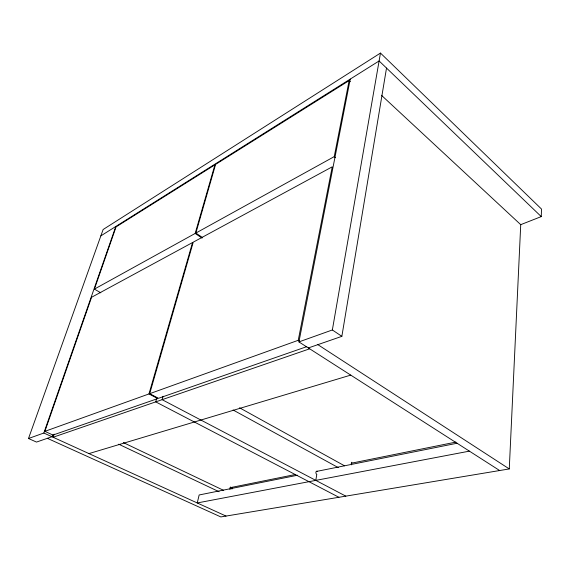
<?xml version="1.0" encoding="UTF-8"?>
<svg xmlns="http://www.w3.org/2000/svg" width="570" height="570" viewBox="0 0 570 570"><rect width="100%" height="100%" fill="white"/><g stroke="black" fill="none" stroke-linecap="round" stroke-linejoin="round"><path stroke-width="0.85" d="M520.588 224.715L541.258 216.6L541.5 209.055L380.475 53.067L103.127 229.511L28.5 438.501L36.494 442.078L51.956 436.72L52.533 435.038M47.367 438.316L220.846 516.933L509.267 468.932L520.731 224.658L381.487 95.304M351.405 464.864L351.79 462.227M315.794 480.382L316.806 474.375A1.689 1.154 78.6 0 1 315.915 472.209A1.689 1.154 78.6 0 1 317.326 471.262M308.349 347.949L341.858 336.343L386.517 68.072M350.244 79.095L298.922 341.907L332.353 329.966L380.475 53.067M149.696 393.685L298.238 340.297L332.239 166.818L193.244 242.165L149.696 393.685L158.503 398.302L306.81 346.631M202.072 237.255L195.866 233.059L334.234 156.629L349.139 80.577L350.372 81.702M231.926 489.11L232.311 487.371M229.938 489.552L230.508 486.951M163.077 396.236L162.122 399.67L345.798 496.135M156.686 398.451L155.724 401.871L338.915 497.282M148.97 393.941L192.553 242.542L91.556 297.291L44.88 431.355L52.996 435.06L157.769 398.558L148.97 393.941L44.88 431.355M94.406 289.104L195.168 233.444L214.918 164.83L116.066 226.888L94.406 289.104L100.797 292.823M195.866 233.059L215.595 164.409L349.139 80.577M54.171 434.133L53.11 437.247L309.681 348.804M28.5 438.501L43.84 433.022L115.81 226.468M100.854 235.873L379.107 60.954L541.258 216.6M88.97 453.592L350.742 375.11M229.974 487.713L295.324 474.518M351.149 463.246L455.893 442.092M297.618 475.216L199.151 494.967L197.241 502.954L469.395 451.141M316.792 471.369L457.09 443.232M43.84 433.022L226.019 516.071M118.695 444.201L219.115 491.753M123.312 442.569L223.561 490.335M233.087 409.987L338.302 467.635M239.528 407.771L344.536 465.818M298.238 340.297L299.685 341.231M298.922 341.907L499.655 470.528M317.861 344.651L509.267 468.932M332.353 329.966L341.858 336.343M195.168 233.444L202.065 238.096M334.234 156.629L335.559 157.733"/></g></svg>
